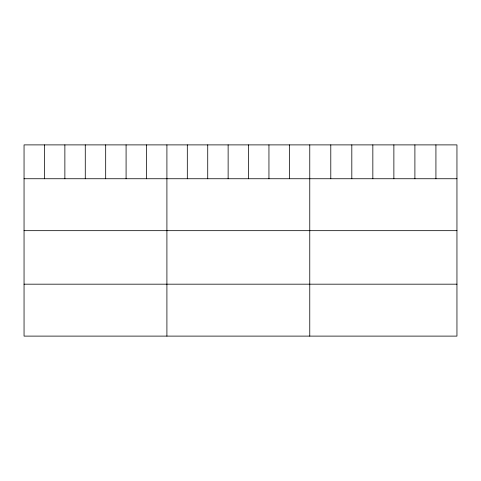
<?xml version="1.0" encoding="UTF-8"?>
<svg xmlns="http://www.w3.org/2000/svg" width="481" height="481" viewBox="0 0 481 481"><rect width="100%" height="100%" fill="white"/><g stroke="black" fill="none" stroke-linecap="round" stroke-linejoin="round"><path stroke-width="0.72" d="M456.95 178.74L456.95 336.111L24.05 336.111L24.05 144.889L456.95 144.889L456.95 178.74L24.05 178.74M24.05 230.67L456.95 230.67M24.05 284.181L456.95 284.181M435.924 144.889L435.924 178.74M414.899 144.889L414.899 178.74M393.873 144.889L393.873 178.74M372.841 144.889L372.841 178.74M351.815 144.889L351.815 178.74M330.79 144.889L330.79 178.74M309.764 144.889L309.764 336.111M289.358 144.889L289.358 178.74M268.945 144.889L268.945 178.74M248.539 144.889L248.539 178.74M228.132 144.889L228.132 178.74M207.726 144.889L207.726 178.74M187.313 144.889L187.313 178.74M166.907 144.889L166.907 336.111M146.501 144.889L146.501 178.74M126.088 144.889L126.088 178.74M105.682 144.889L105.682 178.74M85.275 144.889L85.275 178.74M64.869 144.889L64.869 178.74M44.456 144.889L44.456 178.74"/></g></svg>
